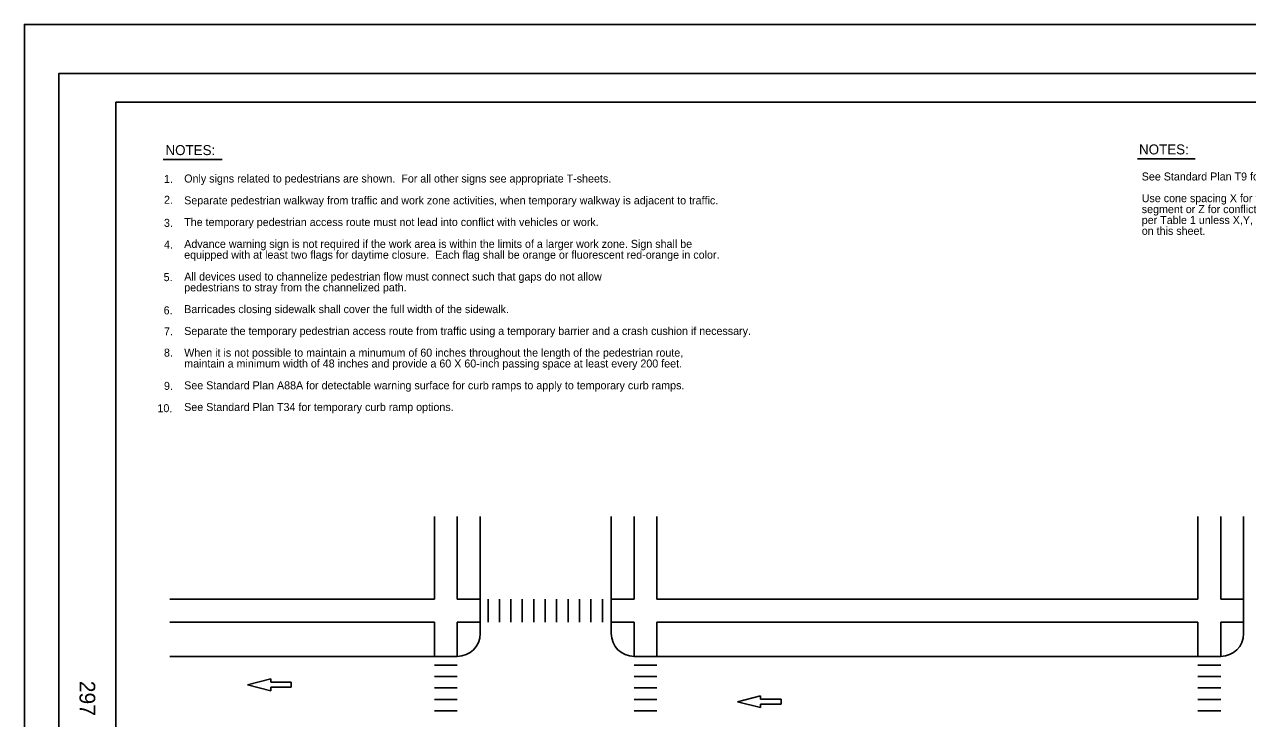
# Model space of a CAD drawing. Extents: x -893 to 867, y -474 to 712.
# Drawn here: x -893 to 177, y 104 to 712 of the extents above; entities that cross this region are included whole.
import ezdxf

# ---------------------------------------------------------------- set-up
doc = ezdxf.new("R2010")
doc.units = 0
for name, color, linetype in [('10 Sheet Format', 7, 'Continuous'), ('57 Undefined', 7, 'Continuous'), ('60 Nongeo Data', 7, 'Continuous')]:
    doc.layers.add(name, color=color, linetype=linetype)

msp = doc.modelspace()

# ---------------------------------------------------------------- linework, layer by layer
at = {"layer": '10 Sheet Format'}
for p, q in [((-863.5, 669), (836.5, 669)), ((-863.5, 669), (-863.5, -431)), ((-813.4, 644), (811.5, 644)), ((-813.4, 644), (-813.4, -406))]:
    msp.add_line(p, q, dxfattribs=at)
for points in [[(-893.5, -474), (866.5, -474), (866.5, 712), (-893.5, 712)], [(-863.5, -431), (836.5, -431), (836.5, 669), (-863.5, 669)]]:
    msp.add_lwpolyline(points, close=True, dxfattribs=at)
at = {"layer": '57 Undefined'}
for p, q in [((-772, 593.8), (-720.4, 593.8)), ((80.3, 594.4), (130.7, 594.4))]:
    msp.add_line(p, q, dxfattribs=at)
at = {"layer": '60 Nongeo Data'}
for p, q in [((-534.8, 208.8), (-534.8, 281.4)), ((-514.8, 208.8), (-514.8, 281.4)), ((-494.8, 178.8), (-494.8, 281.4)), ((-380.1, 178.8), (-380.1, 281.4)), ((-360.1, 208.8), (-360.1, 281.4)), ((-340.1, 208.8), (-340.1, 281.4)), ((133.1, 208.8), (133.1, 281.4)), ((153.1, 208.8), (153.1, 281.4)), ((173.1, 178.8), (173.1, 281.4)), ((-766.3, 208.8), (-534.8, 208.8)), ((-514.8, 208.8), (-494.8, 208.8)), ((-487.9, 208.8), (-487.9, 188.8)), ((-477.9, 208.8), (-477.9, 188.8)), ((-467.9, 208.8), (-467.9, 188.8)), ((-457.9, 208.8), (-457.9, 188.8)), ((-447.9, 208.8), (-447.9, 188.8)), ((-437.9, 208.8), (-437.9, 188.8)), ((-427.9, 208.8), (-427.9, 188.8)), ((-417.9, 208.8), (-417.9, 188.8)), ((-407.9, 208.8), (-407.9, 188.8)), ((-397.9, 208.8), (-397.9, 188.8)), ((-387.9, 208.8), (-387.9, 188.8)), ((-380.1, 208.8), (-360.1, 208.8)), ((-340.1, 208.8), (133.1, 208.8)), ((153.1, 208.8), (173.1, 208.8)), ((153.1, 208.8), (173.1, 208.8)), ((-766.3, 188.8), (-534.8, 188.8)), ((-534.8, 158.8), (-534.8, 188.8)), ((-514.8, 158.8), (-514.8, 188.8)), ((-514.8, 188.8), (-494.8, 188.8)), ((-380.1, 188.8), (-360.1, 188.8)), ((-360.1, 158.8), (-360.1, 188.8)), ((-340.1, 188.8), (133.1, 188.8)), ((-340.1, 158.8), (-340.1, 188.8)), ((133.1, 158.8), (133.1, 188.8)), ((153.1, 158.8), (153.1, 188.8)), ((153.1, 188.8), (173.1, 188.8)), ((153.1, 188.8), (173.1, 188.8)), ((-766.3, 158.8), (-514.8, 158.8)), ((-514.8, 151.2), (-534.8, 151.2)), ((-360.1, 158.8), (153.1, 158.8)), ((-340.1, 151.2), (-360.1, 151.2)), ((153.1, 151.2), (133.1, 151.2)), ((-698.3, 134), (-678, 139.2)), ((-678, 139.2), (-678, 136.2)), ((-514.8, 141.2), (-534.8, 141.2)), ((-340.1, 141.2), (-360.1, 141.2)), ((153.1, 141.2), (133.1, 141.2)), ((-678, 128.8), (-698.3, 134)), ((-678, 136.2), (-660.1, 136.2)), ((-660.1, 131.9), (-678, 131.9)), ((-678, 131.9), (-678, 128.8)), ((-660.1, 136.2), (-660.1, 134)), ((-660.1, 134), (-660.1, 131.9)), ((-514.8, 131.2), (-534.8, 131.2)), ((-340.1, 131.2), (-360.1, 131.2)), ((153.1, 131.2), (133.1, 131.2)), ((-514.8, 121.2), (-534.8, 121.2)), ((-340.1, 121.2), (-360.1, 121.2)), ((-269.8, 119.2), (-249.5, 124.4)), ((-249.5, 114), (-269.8, 119.2)), ((-249.5, 124.4), (-249.5, 121.3)), ((-249.5, 121.3), (-231.6, 121.3)), ((-231.6, 121.3), (-231.6, 119.2)), ((-231.6, 119.2), (-231.6, 117.1)), ((153.1, 121.2), (133.1, 121.2)), ((-514.8, 111.2), (-534.8, 111.2)), ((-340.1, 111.2), (-360.1, 111.2)), ((-231.6, 117.1), (-249.5, 117.1)), ((-249.5, 117.1), (-249.5, 114)), ((153.1, 111.2), (133.1, 111.2))]:
    msp.add_line(p, q, dxfattribs=at)
for centre, start, end in [((-514.8, 178.8), 270, 0), ((-360.1, 178.8), 180, 270), ((153.1, 178.8), 270, 0)]:
    msp.add_arc(centre, 20, start, end, dxfattribs=at)

# ---------------------------------------------------------------- texts
at = {"layer": '10 Sheet Format'}
msp.add_text('297', height=13.78, rotation=270, dxfattribs=at).set_placement((-845.3, 137.5))
at = {"layer": '57 Undefined'}
for s, height, p in [('NOTES:', 8.75, (-770.1, 597.6)), ('NOTES:', 8.75, (81.6, 598.2)), ('1.', 7, (-771.4, 573.2)), ('Only signs related to pedestrians are shown.  For all other signs see appropriate T-sheets.', 7, (-753.7, 573.6)), ('See Standard Plan T9 for tables.', 7, (84, 575.4)), ('2.', 7, (-771.4, 555)), ('Separate pedestrian walkway from traffic and work zone activities, when temporary walkway is adjacent to traffic.', 7, (-753.7, 554.5)), ('Use cone spacing X for taper segment, Y for tangent', 7, (84, 556.4)), ('segment or Z for conflict situations, as appropriate,', 7, (84, 546.8)), ('3.', 7, (-771.4, 534.8)), ('The temporary pedestrian access route must not lead into conflict with vehicles or work.', 7, (-753.7, 535.5)), ('on this sheet.', 7, (84, 527.8)), ('per Table 1 unless X,Y, or Z cone spacing is shown', 7, (84, 537.3)), ('4.', 7, (-771.4, 515.8)), ('Advance warning sign is not required if the work area is within the limits of a larger work zone. Sign shall be', 7, (-753.7, 516.4)), ('equipped with at least two flags for daytime closure.  Each flag shall be orange or fluorescent red-orange in color.', 7, (-753.7, 506.9)), ('5.', 7, (-771.7, 487.3)), ('All devices used to channelize pedestrian flow must connect such that gaps do not allow', 7, (-753.7, 487.8)), ('pedestrians to stray from the channelized path.', 7, (-753.7, 478.3)), ('6.', 7, (-771.7, 458.2)), ('Barricades closing sidewalk shall cover the full width of the sidewalk.', 7, (-753.7, 459.3)), ('7.', 7, (-771.4, 439.8)), ('Separate the temporary pedestrian access route from traffic using a temporary barrier and a crash cushion if necessary.', 7, (-753.7, 440.2)), ('8.', 7, (-771.4, 421.2)), ('When it is not possible to maintain a minumum of 60 inches throughout the length of the pedestrian route,', 7, (-753.7, 421.2)), ('maintain a minimum width of 48 inches and provide a 60 X 60-inch passing space at least every 200 feet.', 7, (-753.7, 411.7)), ('9.', 7, (-771.4, 392.1)), ('See Standard Plan A88A for detectable warning surface for curb ramps to apply to temporary curb ramps.', 7, (-753.7, 392.6)), ('10.', 7, (-777.1, 372.6)), ('See Standard Plan T34 for temporary curb ramp options.', 7, (-753.7, 373.6))]:
    msp.add_text(s, height=height, dxfattribs=at).set_placement(p)

doc.saveas('drawing.dxf')
